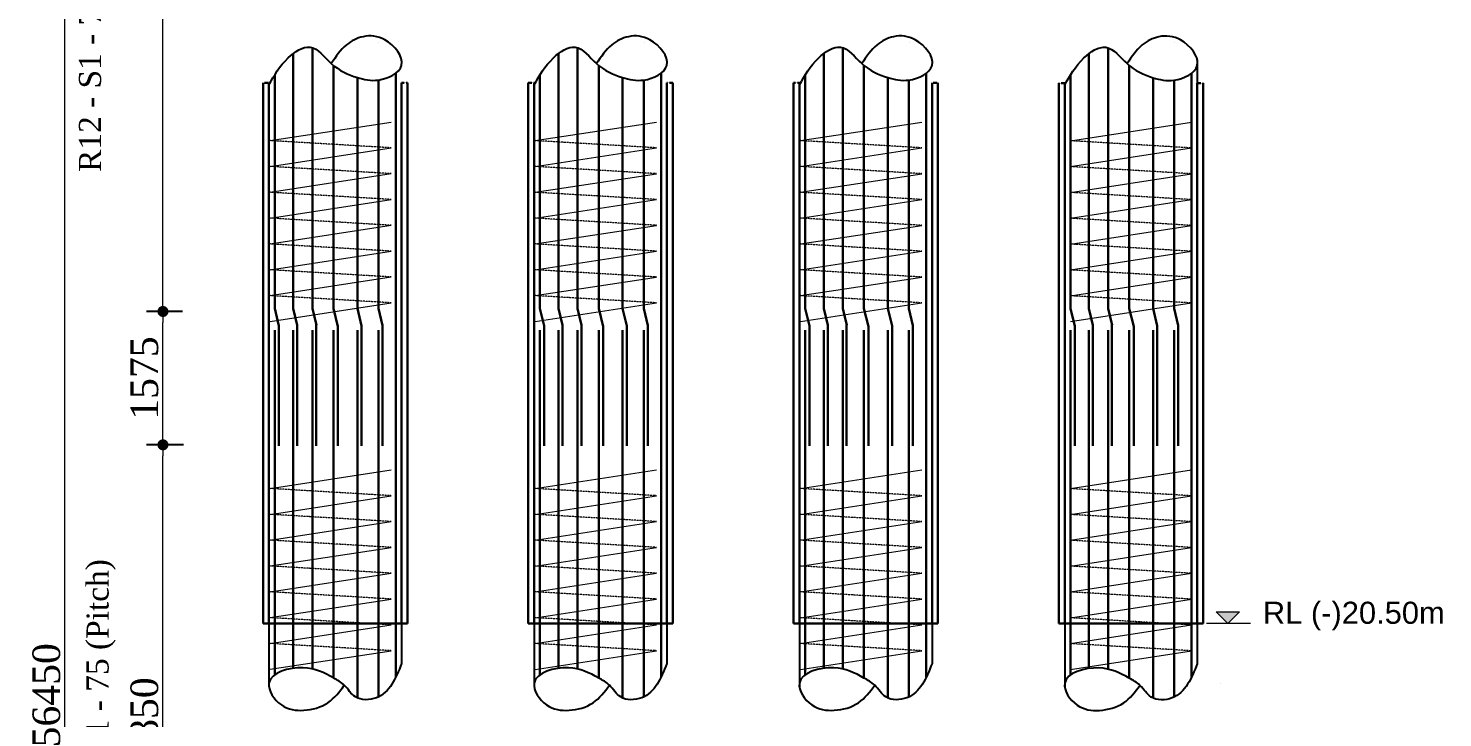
# Model space of a CAD drawing. Header units: millimetres. Extents: x -571543 to 35267, y -84886 to 197746.
# Drawn here: x -403498 to -390699, y 147726 to 153966 of the extents above; entities that cross this region are included whole.
import ezdxf

# ---------------------------------------------------------------- set-up
doc = ezdxf.new("R2010")
doc.units = ezdxf.units.MM
doc.header["$PDMODE"] = 2
doc.linetypes.add('DASHEDX2', pattern=[38.1, 25.4, -12.7])
doc.linetypes.add('HIDDEN', pattern=[9.525, 6.35, -3.175])
doc.layers.get('Defpoints').update_dxf_attribs({"lineweight": 13})
for name, color, linetype, lineweight in [('Binder', 136, 'Continuous', 15), ('dim', 96, 'Continuous', 25), ('Dimision', 96, 'Continuous', 18), ('Reinf.', 12, 'Continuous', 30), ('Steel Casing', 70, 'Continuous', 30), ('Text', 7, 'Continuous', 15)]:
    doc.layers.add(name, color=color, linetype=linetype, lineweight=lineweight)
doc.layers.add('Pire Line', color=11, linetype='Continuous')
doc.styles.add('ROMANS', font='arial.ttf', dxfattribs={"height": 200})
doc.styles.get("Standard").update_dxf_attribs({"font": 'times.ttf'})
doc.dimstyles.new('ISO-25', dxfattribs={"dimtxt": 175, "dimasz": 100, "dimexe": 65, "dimexo": 115.625, "dimgap": 40, "dimtad": 1, "dimtoh": 1, "dimdec": 0, "dimtxsty": 'Standard', "dimblk": 'DOT', "dimcen": 300, "dimclrd": 256, "dimclre": 256, "dimclrt": 256, "dimadec": 0, "dimazin": 0, "dimtfac": 1, "dimtdec": 0, "dimtix": 1, "dimtmove": 0, "dimatfit": 3, "dimldrblk": 'DOT', "dimfxl": 75, "dimlwd": -1, "dimarcsym": 0})

# ---------------------------------------------------------------- blocks, each defined once
blk = doc.blocks.new('_Dot')
at = {"color": 0, "linetype": 'ByBlock', "lineweight": -2}
blk.add_line((-0.5, 0), (-1, 0), dxfattribs=at)
at = {"color": 0, "linetype": 'ByBlock', "const_width": 0.5}
blk.add_lwpolyline([(-0.25, 0, 1), (0.25, 0, 1)], format="xyb", close=True, dxfattribs=at)
blk = doc.blocks.new('*D303')
at = {"layer": 'Defpoints', "color": 0, "ltscale": 3, "transparency": 16777216}
for p in [(-402279, 151403), (-401985, 151403), (-401977, 150196)]:
    blk.add_point(p, dxfattribs=at)
at = {"layer": 'Dimision', "color": 1, "lineweight": -2, "ltscale": 3, "transparency": 16777216}
for p, q in [((-402101, 151403), (-402429, 151403)), ((-402093, 150196), (-402429, 150196))]:
    blk.add_line(p, q, dxfattribs=at)
at = {"layer": 'Dimision', "ltscale": 3, "transparency": 16777216}
blk.add_line((-402279, 150296), (-402279, 151303), dxfattribs=at)
at = {"layer": 'Dimision', "ltscale": 3, "transparency": 16777216, "xscale": 100, "yscale": 100, "zscale": 100}
for p, rotation in [((-402279, 151403), 90), ((-402279, 150196), 270)]:
    blk.add_blockref('_Dot', p, dxfattribs=dict(at, rotation=rotation))
at = {"layer": 'Dimision', "ltscale": 3, "transparency": 16777216, "insert": (-402446, 150800), "char_height": 250, "attachment_point": 5, "rotation": 90}
blk.add_mtext('1575', dxfattribs=at)
blk = doc.blocks.new('*D305')
at = {"layer": 'Defpoints', "color": 0, "ltscale": 3, "transparency": 16777216}
for p in [(-402279, 150196), (-401977, 150196), (-401996, 145231)]:
    blk.add_point(p, dxfattribs=at)
at = {"layer": 'Dimision', "color": 1, "lineweight": -2, "ltscale": 3, "transparency": 16777216}
for p, q in [((-402093, 150196), (-402429, 150196)), ((-402112, 145231), (-402429, 145231))]:
    blk.add_line(p, q, dxfattribs=at)
at = {"layer": 'Dimision', "ltscale": 3, "transparency": 16777216}
blk.add_line((-402279, 145331), (-402279, 150096), dxfattribs=at)
at = {"layer": 'Dimision', "ltscale": 3, "transparency": 16777216, "xscale": 100, "yscale": 100, "zscale": 100}
for p, rotation in [((-402279, 150196), 90), ((-402279, 145231), 270)]:
    blk.add_blockref('_Dot', p, dxfattribs=dict(at, rotation=rotation))
at = {"layer": 'Dimision', "ltscale": 3, "transparency": 16777216, "insert": (-402446, 147714), "char_height": 250, "attachment_point": 5, "rotation": 90}
blk.add_mtext('8850', dxfattribs=at)
blk = doc.blocks.new('*D306')
at = {"layer": 'Defpoints', "color": 0, "ltscale": 3, "transparency": 16777216}
for p in [(-402279, 157727), (-401956, 157727), (-401985, 151403)]:
    blk.add_point(p, dxfattribs=at)
at = {"layer": 'Dimision', "color": 1, "lineweight": -2, "ltscale": 3, "transparency": 16777216}
for p, q in [((-402071, 157727), (-402429, 157727)), ((-402101, 151403), (-402429, 151403))]:
    blk.add_line(p, q, dxfattribs=at)
at = {"layer": 'Dimision', "ltscale": 3, "transparency": 16777216}
blk.add_line((-402279, 151503), (-402279, 157627), dxfattribs=at)
at = {"layer": 'Dimision', "ltscale": 3, "transparency": 16777216, "xscale": 100, "yscale": 100, "zscale": 100}
for p, rotation in [((-402279, 157727), 90), ((-402279, 151403), 270)]:
    blk.add_blockref('_Dot', p, dxfattribs=dict(at, rotation=rotation))
at = {"layer": 'Dimision', "ltscale": 3, "transparency": 16777216, "insert": (-402446, 154565), "char_height": 250, "attachment_point": 5, "rotation": 90}
blk.add_mtext('8850', dxfattribs=at)
blk = doc.blocks.new('*D309')
at = {"layer": 'Defpoints', "color": 0, "ltscale": 3, "transparency": 16777216}
for p in [(-403166, 162766), (-402779, 162766), (-402612, 133091)]:
    blk.add_point(p, dxfattribs=at)
at = {"layer": 'Dimision', "color": 1, "lineweight": -2, "ltscale": 3, "transparency": 16777216}
for p, q in [((-402894, 162766), (-403316, 162766)), ((-402728, 133091), (-403316, 133091))]:
    blk.add_line(p, q, dxfattribs=at)
at = {"layer": 'Dimision', "ltscale": 3, "transparency": 16777216}
blk.add_line((-403166, 133191), (-403166, 162666), dxfattribs=at)
at = {"layer": 'Dimision', "ltscale": 3, "transparency": 16777216, "xscale": 100, "yscale": 100, "zscale": 100}
for p, rotation in [((-403166, 162766), 90), ((-403166, 133091), 270)]:
    blk.add_blockref('_Dot', p, dxfattribs=dict(at, rotation=rotation))
at = {"layer": 'Dimision', "ltscale": 3, "transparency": 16777216, "insert": (-403333, 147929), "char_height": 250, "attachment_point": 5, "rotation": 90}
blk.add_mtext('56450', dxfattribs=at)

msp = doc.modelspace()

# ---------------------------------------------------------------- hatches: boundary and pattern name
at = {"layer": 'Dimision', "ltscale": 5}
msp.add_hatch(color=256, dxfattribs=at).paths.add_polyline_path([(-392749, 148683.7), (-392536.9, 148683.7), (-392642.9, 148577.6)])

# ---------------------------------------------------------------- linework, layer by layer
at = {"layer": 'Binder', "ltscale": 5}
for p, q in [((-401309.8, 152949.2), (-400213.8, 153117.9)), ((-398909.8, 152949.1), (-397813.8, 153117.8)), ((-396509.8, 152949.1), (-395413.8, 153117.8)), ((-394068.1, 152948.2), (-392972.2, 153116.8)), ((-401309.8, 152715.4), (-400213.8, 152884.1)), ((-398909.8, 152715.3), (-397813.8, 152884)), ((-396509.8, 152715.3), (-395413.8, 152884)), ((-394068.1, 152714.3), (-392972.2, 152883)), ((-401309.8, 152481.6), (-400213.8, 152650.3)), ((-398909.8, 152481.5), (-397813.8, 152650.2)), ((-396509.8, 152481.5), (-395413.8, 152650.2)), ((-394068.1, 152480.5), (-392972.2, 152649.2)), ((-401309.8, 152247.8), (-400213.8, 152416.5)), ((-398909.8, 152247.7), (-397813.8, 152416.4)), ((-396509.8, 152247.7), (-395413.8, 152416.4)), ((-394068.1, 152246.7), (-392972.2, 152415.4)), ((-401309.8, 152014), (-400213.8, 152182.7)), ((-398909.8, 152013.9), (-397813.8, 152182.6)), ((-396509.8, 152013.9), (-395413.8, 152182.6)), ((-394068.1, 152012.9), (-392972.2, 152181.6)), ((-401309.8, 151780.2), (-400213.8, 151948.9)), ((-398909.8, 151780.1), (-397813.8, 151948.7)), ((-396509.8, 151780.1), (-395413.8, 151948.7)), ((-394068.1, 151779.1), (-392972.2, 151947.8)), ((-401309.8, 151546.4), (-400213.8, 151715.1)), ((-398909.8, 151546.3), (-397813.8, 151714.9)), ((-396509.8, 151546.3), (-395413.8, 151714.9)), ((-394068.1, 151545.3), (-392972.2, 151714)), ((-401309.8, 151312.6), (-400213.8, 151481.2)), ((-398909.8, 151312.5), (-397813.8, 151481.1)), ((-396509.8, 151312.5), (-395413.8, 151481.1)), ((-394068.1, 151311.5), (-392972.2, 151480.2)), ((-401309.8, 149800.7), (-400213.8, 149969.4)), ((-398909.8, 149800.6), (-397813.8, 149969.3)), ((-396509.8, 149800.6), (-395413.8, 149969.3)), ((-394068.1, 149799.6), (-392972.2, 149968.3)), ((-401309.8, 149566.9), (-400213.8, 149735.6)), ((-398909.8, 149566.8), (-397813.8, 149735.5)), ((-396509.8, 149566.8), (-395413.8, 149735.5)), ((-394068.1, 149565.8), (-392972.2, 149734.5)), ((-401309.8, 149333.1), (-400213.8, 149501.8)), ((-398909.8, 149333), (-397813.8, 149501.6)), ((-396509.8, 149333), (-395413.8, 149501.6)), ((-394068.1, 149332), (-392972.2, 149500.7)), ((-401309.8, 149099.3), (-400213.8, 149268)), ((-398909.8, 149099.2), (-397813.8, 149267.8)), ((-396509.8, 149099.2), (-395413.8, 149267.8)), ((-394068.1, 149098.2), (-392972.2, 149266.9)), ((-401309.8, 148865.5), (-400213.8, 149034.2)), ((-398909.8, 148865.4), (-397813.8, 149034)), ((-396509.8, 148865.4), (-395413.8, 149034)), ((-394068.1, 148864.4), (-392972.2, 149033.1)), ((-401309.8, 148631.7), (-400213.8, 148800.3)), ((-398909.8, 148631.6), (-397813.8, 148800.2)), ((-396509.8, 148631.6), (-395413.8, 148800.2)), ((-394068.1, 148630.6), (-392972.2, 148799.3)), ((-401309.8, 148397.9), (-400213.8, 148566.5)), ((-398909.8, 148397.7), (-397813.8, 148566.4)), ((-396509.8, 148397.7), (-395413.8, 148566.4)), ((-394068.1, 148396.8), (-392972.2, 148565.4)), ((-401309.8, 148164.1), (-400213.8, 148332.7)), ((-398909.8, 148163.9), (-397813.8, 148332.6)), ((-396509.8, 148163.9), (-395413.8, 148332.6)), ((-394068.1, 148163), (-392972.2, 148331.6))]:
    msp.add_line(p, q, dxfattribs=at)
at = {"layer": 'Binder', "linetype": 'DASHEDX2', "ltscale": 0.007}
for p, q in [((-400213.8, 152884.1), (-401309.8, 152949.2)), ((-397813.8, 152884), (-398909.8, 152949.1)), ((-395413.8, 152884), (-396509.8, 152949.1)), ((-392972.2, 152883), (-394068.1, 152948.2)), ((-400213.8, 152650.3), (-401309.8, 152715.4)), ((-397813.8, 152650.2), (-398909.8, 152715.3)), ((-395413.8, 152650.2), (-396509.8, 152715.3)), ((-392972.2, 152649.2), (-394068.1, 152714.3)), ((-400213.8, 152416.5), (-401309.8, 152481.6)), ((-397813.8, 152416.4), (-398909.8, 152481.5)), ((-395413.8, 152416.4), (-396509.8, 152481.5)), ((-392972.2, 152415.4), (-394068.1, 152480.5)), ((-400213.8, 152182.7), (-401309.8, 152247.8)), ((-397813.8, 152182.6), (-398909.8, 152247.7)), ((-395413.8, 152182.6), (-396509.8, 152247.7)), ((-392972.2, 152181.6), (-394068.1, 152246.7)), ((-400213.8, 151948.9), (-401309.8, 152014)), ((-397813.8, 151948.7), (-398909.8, 152013.9)), ((-395413.8, 151948.7), (-396509.8, 152013.9)), ((-392972.2, 151947.8), (-394068.1, 152012.9)), ((-400213.8, 151715.1), (-401309.8, 151780.2)), ((-397813.8, 151714.9), (-398909.8, 151780.1)), ((-395413.8, 151714.9), (-396509.8, 151780.1)), ((-392972.2, 151714), (-394068.1, 151779.1)), ((-400213.8, 151481.2), (-401309.8, 151546.4)), ((-397813.8, 151481.1), (-398909.8, 151546.3)), ((-395413.8, 151481.1), (-396509.8, 151546.3)), ((-392972.2, 151480.2), (-394068.1, 151545.3)), ((-400213.8, 149735.6), (-401309.8, 149800.7)), ((-397813.8, 149735.5), (-398909.8, 149800.6)), ((-395413.8, 149735.5), (-396509.8, 149800.6)), ((-392972.2, 149734.5), (-394068.1, 149799.6)), ((-400213.8, 149501.8), (-401309.8, 149566.9)), ((-397813.8, 149501.6), (-398909.8, 149566.8)), ((-395413.8, 149501.6), (-396509.8, 149566.8)), ((-392972.2, 149500.7), (-394068.1, 149565.8)), ((-400213.8, 149268), (-401309.8, 149333.1)), ((-397813.8, 149267.8), (-398909.8, 149333)), ((-395413.8, 149267.8), (-396509.8, 149333)), ((-392972.2, 149266.9), (-394068.1, 149332)), ((-400213.8, 149034.2), (-401309.8, 149099.3)), ((-397813.8, 149034), (-398909.8, 149099.2)), ((-395413.8, 149034), (-396509.8, 149099.2)), ((-392972.2, 149033.1), (-394068.1, 149098.2)), ((-400213.8, 148800.3), (-401309.8, 148865.5)), ((-397813.8, 148800.2), (-398909.8, 148865.4)), ((-395413.8, 148800.2), (-396509.8, 148865.4)), ((-392972.2, 148799.3), (-394068.1, 148864.4)), ((-400213.8, 148566.5), (-401309.8, 148631.7)), ((-397813.8, 148566.4), (-398909.8, 148631.6)), ((-395413.8, 148566.4), (-396509.8, 148631.6)), ((-392972.2, 148565.4), (-394068.1, 148630.6)), ((-400213.8, 148332.7), (-401309.8, 148397.9)), ((-397813.8, 148332.6), (-398909.8, 148397.7)), ((-395413.8, 148332.6), (-396509.8, 148397.7)), ((-392972.2, 148331.6), (-394068.1, 148396.8))]:
    msp.add_line(p, q, dxfattribs=at)
at = {"layer": 'dim', "ltscale": 30}
for points in [[(-401319.7, 153453.8), (-401145.4, 153698.6), (-400947.7, 153795.2), (-400755.5, 153647.1), (-400519.9, 153520), (-400329.3, 153497.9), (-400119.7, 153630.8), (-400272, 153861.6), (-400467.9, 153890.2), (-400617.6, 153816.3), (-400755.5, 153647.1)], [(-398919.8, 153453.7), (-398745.4, 153698.5), (-398547.8, 153795.1), (-398355.5, 153647), (-398120, 153519.9), (-397929.3, 153497.7), (-397719.8, 153630.7), (-397872.1, 153861.5), (-398067.9, 153890.1), (-398217.6, 153816.2), (-398355.5, 153647)], [(-396519.8, 153453.7), (-396345.4, 153698.5), (-396147.8, 153795.1), (-395955.5, 153647), (-395720, 153519.9), (-395529.3, 153497.7), (-395319.8, 153630.7), (-395472.1, 153861.5), (-395667.9, 153890.1), (-395817.6, 153816.2), (-395955.5, 153647)], [(-394119.7, 153452.8), (-393945.4, 153697.5), (-393747.7, 153794.1), (-393555.5, 153646), (-393319.9, 153518.9), (-393129.3, 153496.8), (-392919.7, 153629.7), (-393072, 153860.5), (-393267.9, 153889.1), (-393417.6, 153815.2), (-393555.5, 153646)], [(-400119.7, 148216.2), (-400347.3, 147906.3), (-400537.2, 147913.8), (-400638.4, 148019.7), (-400735.7, 148085.6), (-401010, 148177.4), (-401319.7, 148040.1), (-401207.6, 147841.3), (-401004.7, 147793.6), (-400785.6, 147862.3), (-400638.4, 148019.7)], [(-397719.8, 148216), (-397947.4, 147906.2), (-398137.2, 147913.6), (-398238.4, 148019.6), (-398335.8, 148085.5), (-398610, 148177.3), (-398919.8, 148040), (-398807.6, 147841.2), (-398604.8, 147793.5), (-398385.7, 147862.2), (-398238.4, 148019.6)], [(-395319.8, 148216), (-395547.4, 147906.2), (-395737.2, 147913.6), (-395838.4, 148019.6), (-395935.8, 148085.5), (-396210, 148177.3), (-396519.8, 148040), (-396407.6, 147841.2), (-396204.8, 147793.5), (-395985.7, 147862.2), (-395838.4, 148019.6)], [(-392919.7, 148215.1), (-393147.3, 147905.2), (-393337.2, 147912.7), (-393438.4, 148018.7), (-393535.7, 148084.6), (-393810, 148176.3), (-394119.7, 148039), (-394007.6, 147840.3), (-393804.7, 147792.5), (-393585.6, 147861.2), (-393438.4, 148018.7)]]:
    msp.add_spline(points, degree=3, dxfattribs=at)
at = {"layer": 'Dimision', "ltscale": 5}
for p, q in [((-400324.7, 153838.3), (-400324.7, 153838.3)), ((-400324.7, 153838.3), (-400324.7, 153838.3)), ((-397924.8, 153838.2), (-397924.8, 153838.2)), ((-397924.8, 153838.2), (-397924.8, 153838.2)), ((-395524.8, 153838.2), (-395524.8, 153838.2)), ((-395524.8, 153838.2), (-395524.8, 153838.2)), ((-393124.7, 153837.3), (-393124.7, 153837.3)), ((-393124.7, 153837.3), (-393124.7, 153837.3)), ((-392439.7, 148577.6), (-392836.6, 148577.6)), ((-392705.8, 148036.3), (-392705.8, 148036.3)), ((-392705.8, 148036.3), (-392705.8, 148036.3))]:
    msp.add_line(p, q, dxfattribs=at)
msp.add_lwpolyline([(-392749, 148683.7), (-392536.9, 148683.7), (-392642.9, 148577.6)], close=True, dxfattribs=at)
at = {"layer": 'Pire Line', "ltscale": 3}
for p, q in [((-392919.7, 153682), (-392919.7, 148215.1)), ((-392919.7, 153682), (-392919.7, 148215.1)), ((-401319.7, 153453.8), (-401319.7, 148004.3)), ((-400119.7, 153471.6), (-400119.7, 148216.2)), ((-398919.8, 153453.7), (-398919.8, 148004.2)), ((-397719.8, 153471.5), (-397719.8, 148216)), ((-396519.8, 153453.7), (-396519.8, 148004.2)), ((-395319.8, 153471.5), (-395319.8, 148216)), ((-394119.7, 153452.8), (-394119.7, 148003.2)), ((-394119.7, 153452.8), (-394119.7, 148003.2))]:
    msp.add_line(p, q, dxfattribs=at)
at = {"layer": 'Reinf.', "ltscale": 5}
for p, q in [((-401099.9, 151431), (-401099.9, 153737.5)), ((-400926.9, 151431), (-400926.9, 153790.4)), ((-398699.9, 151430.9), (-398699.9, 153737.3)), ((-398526.9, 151430.9), (-398526.9, 153790.2)), ((-396299.9, 151430.9), (-396299.9, 153737.3)), ((-396126.9, 151430.9), (-396126.9, 153790.2)), ((-393899.9, 151429.9), (-393899.9, 153736.4)), ((-393726.9, 151429.9), (-393726.9, 153789.3)), ((-400736.1, 151431), (-400736.1, 153630.5)), ((-398336.1, 151430.9), (-398336.1, 153630.4)), ((-395936.1, 151430.9), (-395936.1, 153630.4)), ((-393536.1, 151429.9), (-393536.1, 153629.4)), ((-400519.9, 151431), (-400519.9, 153520)), ((-398120, 151430.9), (-398120, 153519.9)), ((-395720, 151430.9), (-395720, 153519.9)), ((-393319.9, 151429.9), (-393319.9, 153518.9)), ((-401268.1, 151431), (-401229.3, 151272.4)), ((-401099.9, 151431), (-401063.6, 151279)), ((-400926.9, 151431), (-400890.6, 151279)), ((-400736.1, 151431), (-400695.2, 151267.2)), ((-400519.9, 151431), (-400481.8, 151274.2)), ((-400329.3, 151431), (-400292.4, 151277.5)), ((-398868.2, 151430.9), (-398829.4, 151272.3)), ((-398699.9, 151430.9), (-398663.6, 151278.9)), ((-398526.9, 151430.9), (-398490.6, 151278.9)), ((-398336.1, 151430.9), (-398295.3, 151267.1)), ((-398120, 151430.9), (-398081.8, 151274.1)), ((-397929.3, 151430.9), (-397892.4, 151277.3)), ((-396468.2, 151430.9), (-396429.4, 151272.3)), ((-396299.9, 151430.9), (-396263.6, 151278.9)), ((-396126.9, 151430.9), (-396090.6, 151278.9)), ((-395936.1, 151430.9), (-395895.3, 151267.1)), ((-395720, 151430.9), (-395681.8, 151274.1)), ((-395529.3, 151430.9), (-395492.4, 151277.3)), ((-394068.1, 151429.9), (-394029.3, 151271.3)), ((-393899.9, 151429.9), (-393863.6, 151277.9)), ((-393726.9, 151429.9), (-393690.6, 151277.9)), ((-393536.1, 151429.9), (-393495.2, 151266.1)), ((-393319.9, 151429.9), (-393281.8, 151273.1)), ((-393129.3, 151429.9), (-393092.4, 151276.4)), ((-401063.6, 150188), (-401063.6, 151279)), ((-400892.5, 150188), (-400892.5, 151284.1)), ((-400292.4, 150188), (-400292.4, 151277.5)), ((-398663.6, 150187.9), (-398663.6, 151278.9)), ((-398492.6, 150187.9), (-398492.6, 151284)), ((-397892.4, 150187.9), (-397892.4, 151277.3)), ((-396263.6, 150187.9), (-396263.6, 151278.9)), ((-396092.6, 150187.9), (-396092.6, 151284)), ((-395492.4, 150187.9), (-395492.4, 151277.3)), ((-393863.6, 150187), (-393863.6, 151277.9)), ((-393692.5, 150187), (-393692.5, 151283.1)), ((-393092.4, 150187), (-393092.4, 151276.4)), ((-401229.3, 150188), (-401229.3, 151272.4)), ((-401099.9, 148172.9), (-401099.9, 151233.8)), ((-400926.9, 148166.4), (-400926.9, 151233.8)), ((-400736.1, 148085.8), (-400736.1, 151233.8)), ((-400695.2, 150188), (-400695.2, 151267.2)), ((-400519.9, 147904.5), (-400519.9, 151233.8)), ((-400481.8, 150188), (-400481.8, 151274.2)), ((-398829.4, 150187.9), (-398829.4, 151272.3)), ((-398699.9, 148172.8), (-398699.9, 151233.7)), ((-398526.9, 148166.3), (-398526.9, 151233.7)), ((-398336.1, 148085.7), (-398336.1, 151233.7)), ((-398295.3, 150187.9), (-398295.3, 151267.1)), ((-398120, 147904.4), (-398120, 151233.7)), ((-398081.8, 150187.9), (-398081.8, 151274.1)), ((-396429.4, 150187.9), (-396429.4, 151272.3)), ((-396299.9, 148172.8), (-396299.9, 151233.7)), ((-396126.9, 148166.3), (-396126.9, 151233.7)), ((-395936.1, 148085.7), (-395936.1, 151233.7)), ((-395895.3, 150187.9), (-395895.3, 151267.1)), ((-395720, 147904.4), (-395720, 151233.7)), ((-395681.8, 150187.9), (-395681.8, 151274.1)), ((-394029.3, 150187), (-394029.3, 151271.3)), ((-393899.9, 148171.8), (-393899.9, 151232.8)), ((-393726.9, 148165.4), (-393726.9, 151232.8)), ((-393536.1, 148084.7), (-393536.1, 151232.8)), ((-393495.2, 150187), (-393495.2, 151266.1)), ((-393319.9, 147903.4), (-393319.9, 151232.8)), ((-393281.8, 150187), (-393281.8, 151273.1))]:
    msp.add_line(p, q, dxfattribs=at)
for points in [[(-401268.1, 151431), (-401268.1, 153543.1)], [(-400329.3, 151431), (-400329.3, 153497.9)], [(-400172.2, 148093.6), (-400172.2, 153559.8)], [(-398868.2, 151430.9), (-398868.2, 153543)], [(-397929.3, 151430.9), (-397929.3, 153497.7)], [(-397772.2, 148093.5), (-397772.2, 153559.7)], [(-396468.2, 151430.9), (-396468.2, 153543)], [(-395529.3, 151430.9), (-395529.3, 153497.7)], [(-395372.2, 148093.5), (-395372.2, 153559.7)], [(-394068.1, 151429.9), (-394068.1, 153542)], [(-393129.3, 151429.9), (-393129.3, 153496.8)], [(-392972.2, 148092.5), (-392972.2, 153558.7)], [(-401268.1, 148114), (-401268.1, 151233.8)], [(-400329.3, 147914.1), (-400329.3, 151233.8)], [(-398868.2, 148113.9), (-398868.2, 151233.7)], [(-397929.3, 147914), (-397929.3, 151233.7)], [(-396468.2, 148113.9), (-396468.2, 151233.7)], [(-395529.3, 147914), (-395529.3, 151233.7)], [(-394068.1, 148112.9), (-394068.1, 151232.8)], [(-393129.3, 147913), (-393129.3, 151232.8)]]:
    msp.add_lwpolyline(points, dxfattribs=at)
at = {"layer": 'Steel Casing', "linetype": 'HIDDEN', "ltscale": 0.3}
for p, q in [((-401373, 153471.6), (-401319.7, 153471.6)), ((-400119.7, 153471.6), (-400066.4, 153471.6)), ((-398973.1, 153471.5), (-398919.8, 153471.5)), ((-397719.8, 153471.5), (-397666.5, 153471.5)), ((-396573.1, 153471.5), (-396519.8, 153471.5)), ((-395319.8, 153471.5), (-395266.5, 153471.5)), ((-394173, 153470.5), (-394119.7, 153470.5)), ((-392919.7, 153470.5), (-392866.4, 153470.5))]:
    msp.add_line(p, q, dxfattribs=at)
at = {"layer": 'Steel Casing', "linetype": 'Continuous', "ltscale": 0.3}
for p, q in [((-401373.1, 148578.7), (-400066.4, 148578.7)), ((-398973.1, 148578.6), (-397666.5, 148578.6)), ((-396573.1, 148578.6), (-395266.5, 148578.6)), ((-394173.1, 148577.6), (-392866.4, 148577.6))]:
    msp.add_line(p, q, dxfattribs=at)
for points in [[(-401373.1, 153471.6), (-401373.1, 148578.7)], [(-401319.8, 148578.7), (-401319.7, 153471.6)], [(-400119.7, 153471.6), (-400119.8, 148578.7)], [(-400066.4, 148578.7), (-400066.4, 153471.6)], [(-398973.1, 153471.5), (-398973.1, 148578.6)], [(-398919.8, 148578.6), (-398919.8, 153471.5)], [(-397719.8, 153471.5), (-397719.8, 148578.6)], [(-397666.5, 148578.6), (-397666.5, 153471.5)], [(-396573.1, 153471.5), (-396573.1, 148578.6)], [(-396519.8, 148578.6), (-396519.8, 153471.5)], [(-395319.8, 153471.5), (-395319.8, 148578.6)], [(-395266.5, 148578.6), (-395266.5, 153471.5)], [(-394173.1, 153470.5), (-394173.1, 148577.6)], [(-394119.8, 148577.6), (-394119.7, 153470.5)], [(-392919.7, 153470.5), (-392919.8, 148577.6)], [(-392866.4, 148577.6), (-392866.4, 153470.5)]]:
    msp.add_lwpolyline(points, dxfattribs=at)

# ---------------------------------------------------------------- texts
at = {"layer": 'Dimision', "ltscale": 3, "char_height": 200, "attachment_point": 5, "rotation": 90}
for insert in [(-402906.9, 153929.1), (-402838.4, 147898.1)]:
    msp.add_mtext('R12 - S1 - 75 (Pitch)', dxfattribs=dict(at, insert=insert))
at = {"layer": 'Text', "style": 'ROMANS'}
msp.add_text('RL (-)20.50m', height=200, dxfattribs=at).set_placement((-392326.5, 148575.9))

# ---------------------------------------------------------------- dimensions: what is measured, and where the dimension line sits
at = {"layer": 'Dimision', "ltscale": 3}
for base, p1, p2, text, picture, middle in [((-403166.3, 162766.1), (-402612.1, 133091.4), (-402778.9, 162766.1), '56450', '*D309', (-403333.5, 147928.8)), ((-402278.8, 157726.6), (-401985, 151403.1), (-401955.8, 157726.6), '8850', '*D306', (-402445.9, 154564.8)), ((-402278.8, 151403.1), (-401977.3, 150196.2), (-401985, 151403.1), '1575', '*D303', (-402446.3, 150799.6)), ((-402278.8, 150196.2), (-401996.2, 145231.2), (-401977.3, 150196.2), '8850', '*D305', (-402445.9, 147713.7))]:
    dim = msp.add_linear_dim(base=base, p1=p1, p2=p2, angle=90, text=text, dimstyle='ISO-25', override={"dimtxt": 250, "dimexe": 150, "dimclre": 1}, dxfattribs=at)
    dim.commit()
    dim.dimension.update_dxf_attribs({"geometry": picture, "text_midpoint": middle})

doc.saveas('drawing.dxf')
